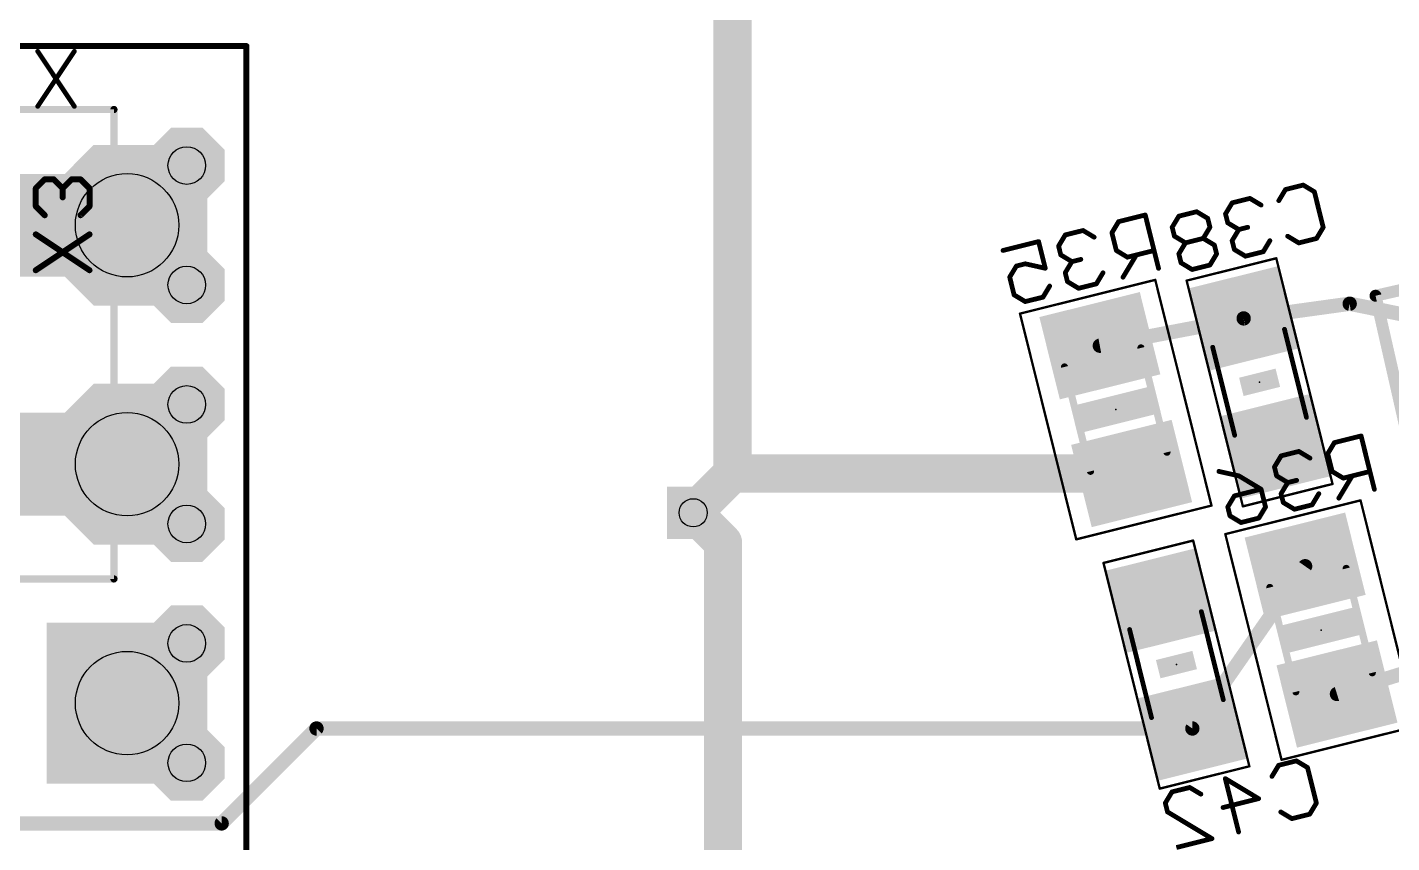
# Model space of a CAD drawing. Extents: x 4 to 288, y -28 to 191.
# Drawn here: x 197.92 to 226.95, y 113.64 to 130.97 of the extents above; entities that cross this region are included whole.
import ezdxf

# ---------------------------------------------------------------- set-up
doc = ezdxf.new("R2010")
doc.units = 0
doc.header["$MEASUREMENT"] = 0
doc.layers.get('0').update_dxf_attribs({"linetype": 'CONTINUOUS'})
for name, color, linetype in [('1', 22, 'CONTINUOUS'), ('16', 175, 'CONTINUOUS'), ('17', 82, 'CONTINUOUS'), ('18', 82, 'CONTINUOUS'), ('20', 7, 'CONTINUOUS'), ('21', 2, 'CONTINUOUS'), ('22', 3, 'CONTINUOUS'), ('24', 7, 'CONTINUOUS'), ('25', 2, 'CONTINUOUS'), ('26', 3, 'CONTINUOUS'), ('29', 253, 'CONTINUOUS'), ('30', 253, 'CONTINUOUS'), ('32', 253, 'CONTINUOUS'), ('36', 253, 'CONTINUOUS'), ('40', 175, 'CONTINUOUS'), ('44', 253, 'CONTINUOUS'), ('52', 253, 'CONTINUOUS')]:
    doc.layers.add(name, color=color, linetype=linetype)

# ---------------------------------------------------------------- blocks, each defined once
blk = doc.blocks.new('SQUAREP')
blk.add_solid([(-0.5, -0.5), (0.5, -0.5), (-0.5, 0.5), (0.5, 0.5)])
blk = doc.blocks.new('OCTAGONP')
at = {"const_width": 0.5}
blk.add_lwpolyline([(-0.25, -0.1036), (-0.25, 0.1036), (-0.1036, 0.25), (0.1036, 0.25), (0.25, 0.1036), (0.25, -0.1036), (0.1036, -0.25), (-0.1036, -0.25), (-0.25, -0.1036), (-0.25, 0.1036)], dxfattribs=at)
blk = doc.blocks.new('RECT')
blk.add_solid([(-0.5, -0.5), (0.5, -0.5), (-0.5, 0.5), (0.5, 0.5)])
blk = doc.blocks.new('SQUAREV')
blk.add_solid([(-0.5, -0.5), (0.5, -0.5), (-0.5, 0.5), (0.5, 0.5)])

msp = doc.modelspace()

# ---------------------------------------------------------------- linework, layer by layer
at = {"layer": '1', "const_width": 0.8128}
for points in [[(212.725, 120.015), (212.09, 120.65)], [(212.725, 109.855), (212.725, 120.015)]]:
    msp.add_lwpolyline(points, dxfattribs=at)
at = {"layer": '1', "const_width": 0.4064}
for points in [[(212.2337, 120.7937, 1), (211.9463, 120.5063)], [(212.9282, 120.015, 1), (212.5218, 120.015)], [(212.5813, 119.8713, 1), (212.8687, 120.1587)]]:
    msp.add_lwpolyline(points, format="xyb", dxfattribs=at)
at = {"layer": '16'}
for points, const_width in [([(212.9257, 121.4857), (212.9257, 131.8793)], 0.8128), ([(200.044, 126.7638), (195.601, 126.7638)], 2.1844), ([(226.06, 125.095), (223.8036, 124.783)], 0.3048), ([(228.9961, 124.5052), (226.06, 125.095)], 0.3048), ([(223.8036, 124.783), (220.7429, 124.2025)], 0.3048), ([(200.044, 121.6838), (195.6264, 121.6838)], 2.1844), ([(212.9257, 121.4857), (212.09, 120.65)], 0.8128), ([(221.4203, 121.4857), (212.9257, 121.4857)], 0.8128), ([(225.1117, 119.5141), (222.7117, 116.0638)], 0.3048), ([(225.7891, 116.7973), (227.965, 117.475)], 0.3048), ([(204.0748, 116.0638), (202.057, 114.046)], 0.3048), ([(222.7117, 116.0638), (204.0748, 116.0638)], 0.3048), ([(202.057, 114.046), (180.721, 114.046)], 0.3048)]:
    msp.add_lwpolyline(points, dxfattribs=dict(at, const_width=const_width))
for points, const_width in [([(200.044, 126.2177, 1), (200.044, 127.3099)], 1.0922), ([(226.075, 125.1697, 1), (226.045, 125.0203)], 0.1524), ([(226.0704, 125.0195, 1), (226.0496, 125.1705)], 0.1524), ([(223.7932, 124.8585, 1), (223.814, 124.7075)], 0.1524), ([(223.8178, 124.7081, 1), (223.7894, 124.8579)], 0.1524), ([(220.7287, 124.2774, 1), (220.7571, 124.1277)], 0.1524), ([(200.044, 121.1377, 1), (200.044, 122.2299)], 1.0922), ([(212.9257, 121.6889, 1), (212.9257, 121.2825)], 0.4064), ([(212.7225, 121.4857, 1), (213.1289, 121.4857)], 0.4064), ([(213.0694, 121.342, 1), (212.782, 121.6294)], 0.4064), ([(221.4203, 121.2825, 1), (221.4203, 121.6889)], 0.4064), ([(211.9463, 120.7937, 1), (212.2337, 120.5063)], 0.4064), ([(225.1743, 119.4706, 1), (225.0492, 119.5576)], 0.1524), ([(225.7664, 116.8701, 1), (225.8118, 116.7246)], 0.1524), ([(204.0748, 116.14, 1), (204.0748, 115.9876)], 0.1524), ([(204.1287, 116.01, 1), (204.021, 116.1177)], 0.1524), ([(222.6492, 116.1073, 1), (222.7743, 116.0203)], 0.1524), ([(222.7117, 115.9876, 1), (222.7117, 116.14)], 0.1524), ([(202.0031, 114.0999, 1), (202.1109, 113.9921)], 0.1524), ([(202.057, 113.9698, 1), (202.057, 114.1222)], 0.1524)]:
    msp.add_lwpolyline(points, format="xyb", dxfattribs=dict(at, const_width=const_width))
at = {"layer": '20', "const_width": 0.0254}
msp.add_lwpolyline([(71.1264, 186.0347, 2.9429), (202.1142, 186.0347)], format="xyb", dxfattribs=at)
at = {"layer": '21'}
for points, const_width in [([(202.5841, 130.5738), (164.484, 130.5738)], 0.127), ([(202.5841, 102.6338), (202.5841, 130.5738)], 0.127), ([(230.8201, 126.222), (226.6094, 125.2653)], 0.254), ([(228.2976, 117.8347), (226.6094, 125.2653)], 0.254)]:
    msp.add_lwpolyline(points, dxfattribs=dict(at, const_width=const_width))
for points, const_width in [([(202.6158, 130.5738, 1), (202.5523, 130.5738)], 0.0635), ([(202.5841, 130.542, 1), (202.5841, 130.6055)], 0.0635), ([(226.6713, 125.2794, 1), (226.5475, 125.2513)], 0.127), ([(226.5953, 125.3273, 1), (226.6235, 125.2034)], 0.127)]:
    msp.add_lwpolyline(points, format="xyb", dxfattribs=dict(at, const_width=const_width))
at = {"layer": '22', "const_width": 0.1524}
for points in [[(199.7647, 129.2255), (197.3767, 129.2255)], [(199.7647, 129.2255), (199.7647, 119.2435)], [(197.3767, 119.2435), (199.7647, 119.2435)]]:
    msp.add_lwpolyline(points, dxfattribs=at)
at = {"layer": '22', "const_width": 0.0762}
for points in [[(199.8028, 129.2255, 1), (199.7266, 129.2255)], [(199.7647, 129.1874, 1), (199.7647, 129.2636)], [(199.7266, 119.2435, 1), (199.8028, 119.2435)], [(199.7647, 119.2054, 1), (199.7647, 119.2816)]]:
    msp.add_lwpolyline(points, format="xyb", dxfattribs=at)
at = {"layer": '24'}
for p in [(224.1423, 123.4246), (221.0816, 122.8441), (225.4504, 118.1557), (222.373, 117.4223)]:
    msp.add_point(p, dxfattribs=at)
at = {"layer": '25', "const_width": 0.1016}
for points in [[(198.1423, 130.4617), (198.9219, 129.2923)], [(198.9219, 130.4617), (198.1423, 129.2923)]]:
    msp.add_lwpolyline(points, dxfattribs=at)
at = {"layer": '25', "const_width": 0.0508}
for points in [[(198.1634, 130.4758, 1), (198.1212, 130.4477)], [(198.943, 130.4477, 1), (198.9008, 130.4758)], [(198.1212, 129.3064, 1), (198.1634, 129.2783)], [(198.9008, 129.2783, 1), (198.943, 129.3064)]]:
    msp.add_lwpolyline(points, format="xyb", dxfattribs=at)
at = {"layer": '26'}
for points, const_width in [([(198.2916, 127.7394), (198.101, 127.5488)], 0.127), ([(198.4823, 127.7394), (198.2916, 127.7394)], 0.127), ([(198.6729, 127.5488), (198.4823, 127.7394)], 0.127), ([(198.8636, 127.7394), (198.6729, 127.5488)], 0.127), ([(199.0543, 127.7394), (198.8636, 127.7394)], 0.127), ([(199.2449, 127.5488), (199.0543, 127.7394)], 0.127), ([(198.101, 127.5488), (198.101, 127.1674)], 0.127), ([(198.6729, 127.5488), (198.6729, 127.3581)], 0.127), ([(199.2449, 127.1674), (199.2449, 127.5488)], 0.127), ([(224.5517, 127.2872), (224.6937, 127.5234)], 0.1016), ([(224.6937, 127.5234), (225.0719, 127.6177)], 0.1016), ([(225.0719, 127.6177), (225.3082, 127.4758)], 0.1016), ([(225.3082, 127.4758), (225.4968, 126.7193)], 0.1016), ([(198.101, 127.1674), (198.2916, 126.9768)], 0.127), ([(199.0543, 126.9768), (199.2449, 127.1674)], 0.127), ([(223.559, 127.2405), (223.4171, 127.0043)], 0.1016), ([(223.9373, 127.3348), (223.559, 127.2405)], 0.1016), ([(224.1735, 127.1929), (223.9373, 127.3348)], 0.1016), ([(221.1422, 126.841), (221.0002, 126.6048)], 0.1016), ([(221.7095, 126.9825), (221.1422, 126.841)], 0.1016), ([(221.9924, 125.8478), (221.7095, 126.9825)], 0.1016), ([(222.4244, 126.9576), (222.2824, 126.7214)], 0.1016), ([(222.8026, 127.0519), (222.4244, 126.9576)], 0.1016), ([(223.0389, 126.91), (222.8026, 127.0519)], 0.1016), ([(223.086, 126.7209), (223.0389, 126.91)], 0.1016), ([(223.4171, 127.0043), (223.4642, 126.8152)], 0.1016), ([(199.2449, 125.8074), (198.101, 126.57)], 0.127), ([(199.2449, 126.57), (198.101, 125.8074)], 0.127), ([(220.0075, 126.5581), (219.8656, 126.3219)], 0.1016), ([(220.3858, 126.6524), (220.0075, 126.5581)], 0.1016), ([(220.622, 126.5105), (220.3858, 126.6524)], 0.1016), ([(221.0002, 126.6048), (221.0945, 126.2266)], 0.1016), ([(222.2824, 126.7214), (222.3296, 126.5323)], 0.1016), ([(222.9441, 126.4846), (223.086, 126.7209)], 0.1016), ([(223.4642, 126.8152), (223.7005, 126.6732)], 0.1016), ([(223.7005, 126.6732), (223.5585, 126.4369)], 0.1016), ([(223.7005, 126.6732), (223.8896, 126.7204)], 0.1016), ([(225.4968, 126.7193), (225.3548, 126.4831)], 0.1016), ([(218.6838, 126.2281), (219.4402, 126.4167)], 0.1016), ([(219.4402, 126.4167), (219.5817, 125.8494)], 0.1016), ([(219.8656, 126.3219), (219.9127, 126.1328)], 0.1016), ([(222.3296, 126.5323), (222.5658, 126.3903)], 0.1016), ([(222.5658, 126.3903), (222.4239, 126.154)], 0.1016), ([(222.9441, 126.4846), (222.5658, 126.3903)], 0.1016), ([(223.1803, 126.3426), (222.9441, 126.4846)], 0.1016), ([(223.2275, 126.1535), (223.1803, 126.3426)], 0.1016), ([(223.5585, 126.4369), (223.6057, 126.2478)], 0.1016), ([(223.6057, 126.2478), (223.8419, 126.1059)], 0.1016), ([(224.2202, 126.2002), (224.3621, 126.4364)], 0.1016), ([(224.9766, 126.3888), (224.7403, 126.5307)], 0.1016), ([(225.3548, 126.4831), (224.9766, 126.3888)], 0.1016), ([(219.9127, 126.1328), (220.149, 125.9908)], 0.1016), ([(220.149, 125.9908), (220.007, 125.7545)], 0.1016), ([(220.149, 125.9908), (220.3381, 126.038)], 0.1016), ([(221.0945, 126.2266), (221.3308, 126.0846)], 0.1016), ([(221.5199, 126.1318), (221.236, 125.6592)], 0.1016), ([(221.3308, 126.0846), (221.8981, 126.2261)], 0.1016), ([(222.4239, 126.154), (222.471, 125.9649)], 0.1016), ([(222.471, 125.9649), (222.7073, 125.823)], 0.1016), ([(223.0855, 125.9173), (223.2275, 126.1535)], 0.1016), ([(223.8419, 126.1059), (224.2202, 126.2002)], 0.1016), ([(218.9672, 125.897), (218.8252, 125.6608)], 0.1016), ([(219.1563, 125.9442), (218.9672, 125.897)], 0.1016), ([(219.5817, 125.8494), (219.1563, 125.9442)], 0.1016), ([(220.007, 125.7545), (220.0542, 125.5654)], 0.1016), ([(220.6687, 125.5178), (220.8106, 125.754)], 0.1016), ([(222.7073, 125.823), (223.0855, 125.9173)], 0.1016), ([(218.8252, 125.6608), (218.9195, 125.2825)], 0.1016), ([(219.534, 125.2349), (219.676, 125.4711)], 0.1016), ([(220.0542, 125.5654), (220.2904, 125.4235)], 0.1016), ([(220.2904, 125.4235), (220.6687, 125.5178)], 0.1016), ([(218.9195, 125.2825), (219.1558, 125.1406)], 0.1016), ([(219.1558, 125.1406), (219.534, 125.2349)], 0.1016), ([(226.3021, 122.2846), (225.7348, 122.1432)], 0.1016), ([(226.585, 121.15), (226.3021, 122.2846)], 0.1016), ([(224.9784, 121.9546), (224.6002, 121.8603)], 0.1016), ([(225.2146, 121.8126), (224.9784, 121.9546)], 0.1016), ([(225.7348, 122.1432), (225.5928, 121.9069)], 0.1016), ([(225.5928, 121.9069), (225.6872, 121.5287)], 0.1016), ([(224.6002, 121.8603), (224.4582, 121.624)], 0.1016), ([(224.4582, 121.624), (224.5053, 121.4349)], 0.1016), ([(223.2764, 121.5302), (223.7018, 121.4354)], 0.1016), ([(223.7018, 121.4354), (224.1743, 121.1515)], 0.1016), ([(224.5053, 121.4349), (224.7416, 121.2929)], 0.1016), ([(224.7416, 121.2929), (224.9307, 121.3401)], 0.1016), ([(225.6872, 121.5287), (225.9234, 121.3867)], 0.1016), ([(226.1125, 121.4339), (225.8286, 120.9614)], 0.1016), ([(225.9234, 121.3867), (226.4907, 121.5282)], 0.1016), ([(223.6069, 121.01), (224.1743, 121.1515)], 0.1016), ([(224.1743, 121.1515), (224.2686, 120.7733)], 0.1016), ([(224.7416, 121.2929), (224.5996, 121.0567)], 0.1016), ([(224.5996, 121.0567), (224.6468, 120.8676)], 0.1016), ([(225.2613, 120.8199), (225.4032, 121.0562)], 0.1016), ([(223.465, 120.7738), (223.6069, 121.01)], 0.1016), ([(223.5121, 120.5847), (223.465, 120.7738)], 0.1016), ([(224.2686, 120.7733), (224.1266, 120.537)], 0.1016), ([(224.6468, 120.8676), (224.8831, 120.7256)], 0.1016), ([(224.8831, 120.7256), (225.2613, 120.8199)], 0.1016), ([(223.7484, 120.4427), (223.5121, 120.5847)], 0.1016), ([(224.1266, 120.537), (223.7484, 120.4427)], 0.1016), ([(224.4059, 115.045), (224.5479, 115.2813)], 0.1016), ([(224.5479, 115.2813), (224.9261, 115.3756)], 0.1016), ([(224.9261, 115.3756), (225.1623, 115.2336)], 0.1016), ([(225.1623, 115.2336), (225.3509, 114.4772)], 0.1016), ([(223.6961, 113.8637), (223.4132, 114.9984)], 0.1016), ([(223.4132, 114.9984), (224.122, 114.5725)], 0.1016), ([(222.1366, 114.4792), (222.2785, 114.7155)], 0.1016), ([(222.2785, 114.7155), (222.6568, 114.8098)], 0.1016), ([(222.6568, 114.8098), (222.893, 114.6678)], 0.1016), ([(222.1837, 114.2901), (222.1366, 114.4792)], 0.1016), ([(224.122, 114.5725), (223.3655, 114.3839)], 0.1016), ([(225.3509, 114.4772), (225.209, 114.2409)], 0.1016), ([(223.1288, 113.7223), (222.1837, 114.2901)], 0.1016), ([(224.8308, 114.1466), (224.5945, 114.2886)], 0.1016), ([(225.209, 114.2409), (224.8308, 114.1466)], 0.1016), ([(222.3723, 113.5337), (223.1288, 113.7223)], 0.1016)]:
    msp.add_lwpolyline(points, dxfattribs=dict(at, const_width=const_width))
for points, const_width in [([(198.2916, 127.7712, 1), (198.2916, 127.7077)], 0.0635), ([(198.3141, 127.717, 1), (198.2692, 127.7619)], 0.0635), ([(198.5047, 127.7619, 1), (198.4598, 127.717)], 0.0635), ([(198.4823, 127.7077, 1), (198.4823, 127.7712)], 0.0635), ([(198.8636, 127.7712, 1), (198.8636, 127.7077)], 0.0635), ([(198.8861, 127.717, 1), (198.8411, 127.7619)], 0.0635), ([(199.0767, 127.7619, 1), (199.0318, 127.717)], 0.0635), ([(199.0543, 127.7077, 1), (199.0543, 127.7712)], 0.0635), ([(198.1327, 127.5488, 1), (198.0692, 127.5488)], 0.0635), ([(198.0785, 127.5712, 1), (198.1234, 127.5263)], 0.0635), ([(198.7047, 127.5488, 1), (198.6412, 127.5488)], 0.0635), ([(198.6505, 127.5712, 1), (198.6954, 127.5263)], 0.0635), ([(198.6505, 127.5263, 1), (198.6954, 127.5712)], 0.0635), ([(199.2767, 127.5488, 1), (199.2132, 127.5488)], 0.0635), ([(199.2225, 127.5263, 1), (199.2674, 127.5712)], 0.0635), ([(224.6876, 127.5481, 1), (224.6998, 127.4988)], 0.0508), ([(224.7155, 127.5104, 1), (224.6719, 127.5365)], 0.0508), ([(225.085, 127.6395, 1), (225.0588, 127.596)], 0.0508), ([(225.0781, 127.5931, 1), (225.0658, 127.6424)], 0.0508), ([(225.3328, 127.4819, 1), (225.2835, 127.4696)], 0.0508), ([(225.2951, 127.454, 1), (225.3213, 127.4976)], 0.0508), ([(198.1234, 127.1899, 1), (198.0785, 127.145)], 0.0635), ([(198.0692, 127.1674, 1), (198.1327, 127.1674)], 0.0635), ([(198.6412, 127.3581, 1), (198.7047, 127.3581)], 0.0635), ([(199.2132, 127.1674, 1), (199.2767, 127.1674)], 0.0635), ([(199.2674, 127.145, 1), (199.2225, 127.1899)], 0.0635), ([(223.5529, 127.2652, 1), (223.5652, 127.2159)], 0.0508), ([(223.5808, 127.2275, 1), (223.5373, 127.2536)], 0.0508), ([(223.9503, 127.3566, 1), (223.9242, 127.3131)], 0.0508), ([(223.9434, 127.3102, 1), (223.9311, 127.3595)], 0.0508), ([(224.1604, 127.1711, 1), (224.1866, 127.2147)], 0.0508), ([(224.53, 127.3003, 1), (224.5735, 127.2741)], 0.0508), ([(198.2692, 126.9543, 1), (198.3141, 126.9992)], 0.0635), ([(199.0318, 126.9992, 1), (199.0767, 126.9543)], 0.0635), ([(221.1361, 126.8657, 1), (221.1483, 126.8164)], 0.0508), ([(221.164, 126.828, 1), (221.1204, 126.8541)], 0.0508), ([(221.7342, 126.9886, 1), (221.6849, 126.9763)], 0.0508), ([(221.7157, 126.9578, 1), (221.7034, 127.0071)], 0.0508), ([(222.4182, 126.9823, 1), (222.4305, 126.933)], 0.0508), ([(222.4462, 126.9446, 1), (222.4026, 126.9707)], 0.0508), ([(222.8157, 127.0737, 1), (222.7895, 127.0302)], 0.0508), ([(222.8088, 127.0273, 1), (222.7965, 127.0766)], 0.0508), ([(223.0635, 126.9161, 1), (223.0142, 126.9038)], 0.0508), ([(223.0258, 126.8882, 1), (223.0519, 126.9318)], 0.0508), ([(223.4417, 127.0104, 1), (223.3924, 126.9981)], 0.0508), ([(223.3953, 127.0174, 1), (223.4389, 126.9912)], 0.0508), ([(198.1186, 126.5964, 1), (198.0833, 126.5436)], 0.0635), ([(199.2625, 126.5436, 1), (199.2273, 126.5964)], 0.0635), ([(220.0014, 126.5828, 1), (220.0137, 126.5335)], 0.0508), ([(220.0293, 126.5451, 1), (219.9858, 126.5712)], 0.0508), ([(220.3988, 126.6742, 1), (220.3727, 126.6307)], 0.0508), ([(220.3919, 126.6278, 1), (220.3796, 126.6771)], 0.0508), ([(221.0249, 126.6109, 1), (220.9756, 126.5986)], 0.0508), ([(220.9785, 126.6179, 1), (221.022, 126.5917)], 0.0508), ([(222.3071, 126.7275, 1), (222.2578, 126.7152)], 0.0508), ([(222.2607, 126.7345, 1), (222.3042, 126.7083)], 0.0508), ([(223.0614, 126.7147, 1), (223.1107, 126.727)], 0.0508), ([(223.1078, 126.7078, 1), (223.0642, 126.7339)], 0.0508), ([(223.4773, 126.8369, 1), (223.4512, 126.7934)], 0.0508), ([(223.4396, 126.809, 1), (223.4889, 126.8213)], 0.0508), ([(223.6944, 126.6979, 1), (223.7066, 126.6486)], 0.0508), ([(223.7223, 126.6601, 1), (223.6787, 126.6863)], 0.0508), ([(223.6874, 126.6514, 1), (223.7136, 126.695)], 0.0508), ([(223.8958, 126.6957, 1), (223.8835, 126.745)], 0.0508), ([(225.4721, 126.7132, 1), (225.5214, 126.7255)], 0.0508), ([(225.5186, 126.7063, 1), (225.475, 126.7324)], 0.0508), ([(219.4649, 126.4228, 1), (219.4156, 126.4105)], 0.0508), ([(219.4464, 126.392, 1), (219.4341, 126.4413)], 0.0508), ([(219.8902, 126.328, 1), (219.8409, 126.3157)], 0.0508), ([(219.8438, 126.335, 1), (219.8874, 126.3088)], 0.0508), ([(220.6089, 126.4887, 1), (220.6351, 126.5323)], 0.0508), ([(222.3427, 126.554, 1), (222.3165, 126.5105)], 0.0508), ([(222.3049, 126.5261, 1), (222.3542, 126.5384)], 0.0508), ([(222.5597, 126.4149, 1), (222.572, 126.3657)], 0.0508), ([(222.5876, 126.3772, 1), (222.5441, 126.4034)], 0.0508), ([(222.5528, 126.3685, 1), (222.5789, 126.4121)], 0.0508), ([(222.9571, 126.5064, 1), (222.931, 126.4628)], 0.0508), ([(222.9223, 126.4977, 1), (222.9658, 126.4715)], 0.0508), ([(222.9502, 126.46, 1), (222.9379, 126.5093)], 0.0508), ([(223.205, 126.3488, 1), (223.1557, 126.3365)], 0.0508), ([(223.1672, 126.3209, 1), (223.1934, 126.3644)], 0.0508), ([(223.5832, 126.4431, 1), (223.5339, 126.4308)], 0.0508), ([(223.5368, 126.45, 1), (223.5803, 126.4239)], 0.0508), ([(223.6188, 126.2696, 1), (223.5926, 126.2261)], 0.0508), ([(224.3839, 126.4234, 1), (224.3404, 126.4495)], 0.0508), ([(224.7534, 126.5525, 1), (224.7273, 126.509)], 0.0508), ([(224.9705, 126.4134, 1), (224.9828, 126.3641)], 0.0508), ([(224.9635, 126.367, 1), (224.9897, 126.4106)], 0.0508), ([(225.3331, 126.4962, 1), (225.3766, 126.47)], 0.0508), ([(225.361, 126.4584, 1), (225.3487, 126.5077)], 0.0508), ([(218.6776, 126.2527, 1), (218.6899, 126.2034)], 0.0508), ([(219.9258, 126.1545, 1), (219.8996, 126.111)], 0.0508), ([(219.8881, 126.1266, 1), (219.9374, 126.1389)], 0.0508), ([(220.1428, 126.0155, 1), (220.1551, 125.9662)], 0.0508), ([(220.1708, 125.9777, 1), (220.1272, 126.0039)], 0.0508), ([(220.1359, 125.969, 1), (220.1621, 126.0126)], 0.0508), ([(220.3442, 126.0133, 1), (220.332, 126.0626)], 0.0508), ([(221.1076, 126.2483, 1), (221.0815, 126.2048)], 0.0508), ([(221.0699, 126.2204, 1), (221.1192, 126.2327)], 0.0508), ([(221.3247, 126.1092, 1), (221.3369, 126.06)], 0.0508), ([(221.3177, 126.0628, 1), (221.3439, 126.1064)], 0.0508), ([(221.5417, 126.1187, 1), (221.4981, 126.1448)], 0.0508), ([(221.9043, 126.2014, 1), (221.892, 126.2507)], 0.0508), ([(222.4485, 126.1602, 1), (222.3992, 126.1479)], 0.0508), ([(222.4021, 126.1671, 1), (222.4457, 126.141)], 0.0508), ([(222.4841, 125.9867, 1), (222.4579, 125.9432)], 0.0508), ([(223.2028, 126.1474, 1), (223.2521, 126.1597)], 0.0508), ([(223.2492, 126.1405, 1), (223.2057, 126.1666)], 0.0508), ([(223.581, 126.2417, 1), (223.6303, 126.254)], 0.0508), ([(223.8358, 126.1305, 1), (223.8481, 126.0812)], 0.0508), ([(223.8289, 126.0841, 1), (223.855, 126.1277)], 0.0508), ([(224.1984, 126.2133, 1), (224.2419, 126.1871)], 0.0508), ([(224.2263, 126.1755, 1), (224.214, 126.2248)], 0.0508), ([(198.0833, 125.8338, 1), (198.1186, 125.781)], 0.0635), ([(199.2273, 125.781, 1), (199.2625, 125.8338)], 0.0635), ([(218.961, 125.9217, 1), (218.9733, 125.8724)], 0.0508), ([(218.989, 125.8839, 1), (218.9454, 125.9101)], 0.0508), ([(219.1618, 125.969, 1), (219.1508, 125.9194)], 0.0508), ([(219.1624, 125.9195, 1), (219.1501, 125.9688)], 0.0508), ([(219.557, 125.8432, 1), (219.6063, 125.8555)], 0.0508), ([(219.5761, 125.8246, 1), (219.5872, 125.8741)], 0.0508), ([(220.0317, 125.7607, 1), (219.9824, 125.7484)], 0.0508), ([(219.9853, 125.7676, 1), (220.0288, 125.7415)], 0.0508), ([(220.8324, 125.741, 1), (220.7888, 125.7671)], 0.0508), ([(221.9678, 125.8417, 1), (222.0171, 125.854)], 0.0508), ([(222.4464, 125.9588, 1), (222.4957, 125.9711)], 0.0508), ([(222.7011, 125.8476, 1), (222.7134, 125.7983)], 0.0508), ([(222.6942, 125.8012, 1), (222.7204, 125.8447)], 0.0508), ([(223.0637, 125.9304, 1), (223.1073, 125.9042)], 0.0508), ([(223.0917, 125.8926, 1), (223.0794, 125.9419)], 0.0508), ([(218.8499, 125.6669, 1), (218.8006, 125.6546)], 0.0508), ([(218.8034, 125.6738, 1), (218.847, 125.6477)], 0.0508), ([(219.6977, 125.4581, 1), (219.6542, 125.4842)], 0.0508), ([(220.0673, 125.5872, 1), (220.0411, 125.5437)], 0.0508), ([(220.0295, 125.5593, 1), (220.0788, 125.5716)], 0.0508), ([(220.2843, 125.4481, 1), (220.2966, 125.3988)], 0.0508), ([(220.2774, 125.4017, 1), (220.3035, 125.4453)], 0.0508), ([(220.6469, 125.5309, 1), (220.6904, 125.5047)], 0.0508), ([(220.6748, 125.4931, 1), (220.6625, 125.5424)], 0.0508), ([(221.2142, 125.6723, 1), (221.2578, 125.6461)], 0.0508), ([(218.9326, 125.3043, 1), (218.9064, 125.2608)], 0.0508), ([(218.8949, 125.2764, 1), (218.9442, 125.2887)], 0.0508), ([(219.1496, 125.1652, 1), (219.1619, 125.1159)], 0.0508), ([(219.1427, 125.1188, 1), (219.1689, 125.1623)], 0.0508), ([(219.5122, 125.248, 1), (219.5558, 125.2218)], 0.0508), ([(219.5401, 125.2102, 1), (219.5279, 125.2595)], 0.0508), ([(226.3268, 122.2908, 1), (226.2775, 122.2785)], 0.0508), ([(226.3083, 122.26, 1), (226.296, 122.3093)], 0.0508), ([(224.9915, 121.9763, 1), (224.9653, 121.9328)], 0.0508), ([(224.9845, 121.9299, 1), (224.9722, 121.9792)], 0.0508), ([(225.6175, 121.913, 1), (225.5682, 121.9008)], 0.0508), ([(225.5711, 121.92, 1), (225.6146, 121.8938)], 0.0508), ([(225.7287, 122.1678, 1), (225.741, 122.1185)], 0.0508), ([(225.7566, 122.1301, 1), (225.713, 122.1562)], 0.0508), ([(224.4828, 121.6301, 1), (224.4335, 121.6179)], 0.0508), ([(224.4364, 121.6371, 1), (224.48, 121.6109)], 0.0508), ([(224.594, 121.8849, 1), (224.6063, 121.8356)], 0.0508), ([(224.6219, 121.8472, 1), (224.5784, 121.8733)], 0.0508), ([(225.2015, 121.7908, 1), (225.2277, 121.8344)], 0.0508), ([(223.2819, 121.555, 1), (223.2709, 121.5054)], 0.0508), ([(223.7148, 121.4572, 1), (223.6887, 121.4136)], 0.0508), ([(223.6962, 121.4106, 1), (223.7073, 121.4602)], 0.0508), ([(224.5184, 121.4567, 1), (224.4923, 121.4131)], 0.0508), ([(224.4807, 121.4287, 1), (224.53, 121.441)], 0.0508), ([(224.9369, 121.3154, 1), (224.9246, 121.3647)], 0.0508), ([(225.7002, 121.5505, 1), (225.6741, 121.5069)], 0.0508), ([(225.6625, 121.5225, 1), (225.7118, 121.5348)], 0.0508), ([(225.9173, 121.4114, 1), (225.9296, 121.3621)], 0.0508), ([(225.9103, 121.3649, 1), (225.9365, 121.4085)], 0.0508), ([(226.1343, 121.4208, 1), (226.0908, 121.447)], 0.0508), ([(226.4969, 121.5035, 1), (226.4846, 121.5528)], 0.0508), ([(224.1989, 121.1576, 1), (224.1496, 121.1453)], 0.0508), ([(224.1612, 121.1297, 1), (224.1874, 121.1733)], 0.0508), ([(224.1804, 121.1268, 1), (224.1681, 121.1761)], 0.0508), ([(224.6243, 121.0628, 1), (224.575, 121.0505)], 0.0508), ([(224.5779, 121.0698, 1), (224.6214, 121.0436)], 0.0508), ([(224.7355, 121.3176, 1), (224.7477, 121.2683)], 0.0508), ([(224.7634, 121.2798, 1), (224.7198, 121.306)], 0.0508), ([(224.7285, 121.2712, 1), (224.7547, 121.3147)], 0.0508), ([(225.425, 121.0431, 1), (225.3815, 121.0692)], 0.0508), ([(226.5604, 121.1438, 1), (226.6097, 121.1561)], 0.0508), ([(223.4896, 120.7799, 1), (223.4403, 120.7676)], 0.0508), ([(223.4432, 120.7868, 1), (223.4868, 120.7607)], 0.0508), ([(223.6008, 121.0347, 1), (223.6131, 120.9854)], 0.0508), ([(223.6287, 120.9969, 1), (223.5852, 121.0231)], 0.0508), ([(224.2439, 120.7671, 1), (224.2932, 120.7794)], 0.0508), ([(224.2903, 120.7602, 1), (224.2468, 120.7863)], 0.0508), ([(224.6599, 120.8893, 1), (224.6337, 120.8458)], 0.0508), ([(224.6221, 120.8614, 1), (224.6714, 120.8737)], 0.0508), ([(225.2395, 120.833, 1), (225.283, 120.8068)], 0.0508), ([(225.2674, 120.7953, 1), (225.2551, 120.8445)], 0.0508), ([(225.8068, 120.9744, 1), (225.8504, 120.9483)], 0.0508), ([(223.5252, 120.6064, 1), (223.4991, 120.5629)], 0.0508), ([(223.4875, 120.5785, 1), (223.5368, 120.5908)], 0.0508), ([(223.7422, 120.4673, 1), (223.7545, 120.4181)], 0.0508), ([(223.7353, 120.4209, 1), (223.7615, 120.4645)], 0.0508), ([(224.1048, 120.5501, 1), (224.1484, 120.5239)], 0.0508), ([(224.1328, 120.5124, 1), (224.1205, 120.5616)], 0.0508), ([(224.8769, 120.7502, 1), (224.8892, 120.701)], 0.0508), ([(224.87, 120.7038, 1), (224.8961, 120.7474)], 0.0508), ([(224.5417, 115.3059, 1), (224.554, 115.2566)], 0.0508), ([(224.5696, 115.2682, 1), (224.5261, 115.2944)], 0.0508), ([(224.9392, 115.3974, 1), (224.913, 115.3538)], 0.0508), ([(224.9322, 115.3509, 1), (224.9199, 115.4002)], 0.0508), ([(225.187, 115.2398, 1), (225.1377, 115.2275)], 0.0508), ([(225.1493, 115.2118, 1), (225.1754, 115.2554)], 0.0508), ([(223.4378, 115.0045, 1), (223.3886, 114.9922)], 0.0508), ([(223.4263, 115.0201, 1), (223.4001, 114.9766)], 0.0508), ([(224.3841, 115.0581, 1), (224.4277, 115.0319)], 0.0508), ([(222.2724, 114.7401, 1), (222.2847, 114.6908)], 0.0508), ([(222.3003, 114.7024, 1), (222.2568, 114.7286)], 0.0508), ([(222.6698, 114.8315, 1), (222.6437, 114.788)], 0.0508), ([(222.6629, 114.7851, 1), (222.6506, 114.8344)], 0.0508), ([(222.8799, 114.646, 1), (222.9061, 114.6896)], 0.0508), ([(222.1612, 114.4854, 1), (222.1119, 114.4731)], 0.0508), ([(222.1148, 114.4923, 1), (222.1584, 114.4661)], 0.0508), ([(223.3594, 114.4085, 1), (223.3717, 114.3592)], 0.0508), ([(224.1089, 114.5507, 1), (224.1351, 114.5943)], 0.0508), ([(224.1281, 114.5478, 1), (224.1158, 114.5971)], 0.0508), ([(225.3263, 114.471, 1), (225.3756, 114.4833)], 0.0508), ([(225.3727, 114.4641, 1), (225.3292, 114.4903)], 0.0508), ([(222.1968, 114.3119, 1), (222.1706, 114.2683)], 0.0508), ([(222.1591, 114.284, 1), (222.2084, 114.2962)], 0.0508), ([(224.6076, 114.3103, 1), (224.5814, 114.2668)], 0.0508), ([(224.8246, 114.1713, 1), (224.8369, 114.122)], 0.0508), ([(224.8177, 114.1248, 1), (224.8438, 114.1684)], 0.0508), ([(225.1872, 114.254, 1), (225.2308, 114.2278)], 0.0508), ([(225.2151, 114.2163, 1), (225.2028, 114.2656)], 0.0508), ([(223.6715, 113.8576, 1), (223.7207, 113.8699)], 0.0508), ([(223.1157, 113.7005, 1), (223.1419, 113.744)], 0.0508), ([(223.1349, 113.6976, 1), (223.1226, 113.7469)], 0.0508)]:
    msp.add_lwpolyline(points, format="xyb", dxfattribs=dict(at, const_width=const_width))
at = {"layer": '40', "const_width": 0.0508}
for points in [[(224.4978, 126.0619), (222.5902, 125.5863)], [(225.6944, 121.2628), (224.4978, 126.0619)], [(221.9223, 125.6024), (219.0444, 124.8849)], [(223.1188, 120.8034), (221.9223, 125.6024)], [(222.5902, 125.5863), (223.7868, 120.7872)], [(219.0444, 124.8849), (220.2409, 120.0858)], [(223.7868, 120.7872), (225.6944, 121.2628)], [(220.2409, 120.0858), (223.1188, 120.8034)], [(226.2911, 120.914), (223.4132, 120.1965)], [(227.4876, 116.115), (226.2911, 120.914)], [(223.4132, 120.1965), (224.6097, 115.3974)], [(222.7286, 120.0596), (220.821, 119.584)], [(223.9251, 115.2605), (222.7286, 120.0596)], [(220.821, 119.584), (222.0175, 114.7849)], [(224.6097, 115.3974), (227.4876, 116.115)], [(222.0175, 114.7849), (223.9251, 115.2605)]]:
    msp.add_lwpolyline(points, dxfattribs=at)
at = {"layer": '40', "const_width": 0.0254}
for points in [[(224.5102, 126.065, 1), (224.4855, 126.0589)], [(224.5009, 126.0496, 1), (224.4948, 126.0743)], [(221.9346, 125.6055, 1), (221.91, 125.5994)], [(221.9254, 125.5901, 1), (221.9192, 125.6148)], [(222.6026, 125.5894, 1), (222.5779, 125.5832)], [(222.5872, 125.5986, 1), (222.5933, 125.574)], [(219.0567, 124.888, 1), (219.0321, 124.8818)], [(219.0413, 124.8972, 1), (219.0475, 124.8726)], [(225.6821, 121.2598, 1), (225.7067, 121.2659)], [(225.6974, 121.2505, 1), (225.6913, 121.2752)], [(223.1065, 120.8003, 1), (223.1311, 120.8064)], [(223.1219, 120.791, 1), (223.1157, 120.8157)], [(223.7837, 120.7996, 1), (223.7898, 120.7749)], [(223.7745, 120.7842, 1), (223.7991, 120.7903)], [(226.3034, 120.9171, 1), (226.2788, 120.911)], [(226.2942, 120.9017, 1), (226.288, 120.9264)], [(223.4255, 120.1996, 1), (223.4009, 120.1934)], [(223.4101, 120.2088, 1), (223.4163, 120.1842)], [(220.2379, 120.0981, 1), (220.244, 120.0735)], [(220.2286, 120.0827, 1), (220.2532, 120.0889)], [(222.7409, 120.0627, 1), (222.7162, 120.0565)], [(222.7316, 120.0473, 1), (222.7255, 120.0719)], [(220.8333, 119.5871, 1), (220.8086, 119.5809)], [(220.8179, 119.5963, 1), (220.824, 119.5717)], [(223.9128, 115.2574, 1), (223.9374, 115.2636)], [(223.9282, 115.2482, 1), (223.922, 115.2728)], [(224.6067, 115.4097, 1), (224.6128, 115.3851)], [(224.5974, 115.3943, 1), (224.622, 115.4005)], [(222.0144, 114.7972, 1), (222.0206, 114.7726)], [(222.0052, 114.7818, 1), (222.0298, 114.788)]]:
    msp.add_lwpolyline(points, format="xyb", dxfattribs=at)
at = {"layer": '44'}
for centre, radius in [((201.3141, 128.0338), 0.4), ((200.044, 126.7638), 1.1), ((201.3141, 125.4938), 0.4), ((201.3141, 122.9538), 0.4), ((200.044, 121.6838), 1.1), ((201.3141, 120.4138), 0.4), ((212.09, 120.65), 0.3), ((201.3141, 117.8738), 0.4), ((200.044, 116.6038), 1.1), ((201.3141, 115.3338), 0.4)]:
    msp.add_circle(centre, radius, dxfattribs=at)
at = {"layer": '52'}
for points, const_width in [([(224.6971, 124.5575, 1), (224.6478, 124.5452)], 0.0508), ([(221.6554, 124.1652, 1), (221.5814, 124.1467)], 0.0762), ([(223.1699, 124.1767, 1), (223.1206, 124.1644)], 0.0508), ([(220.0288, 123.7596, 1), (219.9548, 123.7412)], 0.0762), ([(225.1147, 122.6725, 1), (225.164, 122.6848)], 0.0508), ([(223.5875, 122.2917, 1), (223.6368, 122.304)], 0.0508), ([(222.1345, 121.9286, 1), (222.2084, 121.9471)], 0.0762), ([(220.5078, 121.5231, 1), (220.5818, 121.5415)], 0.0762), ([(226.0242, 119.4768, 1), (225.9502, 119.4583)], 0.0762), ([(224.3976, 119.0712, 1), (224.3236, 119.0528)], 0.0762), ([(222.9278, 118.5551, 1), (222.8786, 118.5428)], 0.0508), ([(221.4006, 118.1743, 1), (221.3513, 118.162)], 0.0508), ([(226.5033, 117.2402, 1), (226.5772, 117.2587)], 0.0762), ([(224.8766, 116.8347, 1), (224.9506, 116.8531)], 0.0762), ([(223.3455, 116.6702, 1), (223.3948, 116.6825)], 0.0508), ([(221.8182, 116.2894, 1), (221.8675, 116.3017)], 0.0508)]:
    msp.add_lwpolyline(points, format="xyb", dxfattribs=dict(at, const_width=const_width))
for points, const_width in [([(224.6725, 124.5513), (225.1394, 122.6786)], 0.1016), ([(222.1714, 121.9379), (221.6184, 124.1559)], 0.1524), ([(223.1452, 124.1705), (223.6121, 122.2979)], 0.1016), ([(220.5448, 121.5323), (219.9918, 123.7504)], 0.1524), ([(225.9872, 119.4675), (226.5402, 117.2495)], 0.1524), ([(224.3606, 119.062), (224.9136, 116.8439)], 0.1524), ([(222.9032, 118.549), (223.3701, 116.6763)], 0.1016), ([(221.376, 118.1682), (221.8429, 116.2955)], 0.1016)]:
    msp.add_lwpolyline(points, dxfattribs=dict(at, const_width=const_width))

# ---------------------------------------------------------------- block references
at = {"layer": '16', "xscale": 1.6}
for p, yscale, rotation in [((223.8036, 124.783), 1.8, 284), ((220.7429, 124.2025), 2, 284), ((224.481, 122.0662), 1.8, 284), ((221.4203, 121.4857), 2, 284), ((225.1117, 119.5141), 2, 104), ((222.0343, 118.7807), 1.8, 284), ((225.7891, 116.7973), 2, 104), ((222.7117, 116.0638), 1.8, 284)]:
    msp.add_blockref('RECT', p, dxfattribs=dict(at, yscale=yscale, rotation=rotation))
at = {"layer": '17', "rotation": 180}
for name, p, xscale, yscale in [('OCTAGONP', (201.3141, 128.0338), 1.4096, 1.4096), ('OCTAGONP', (201.3141, 128.0338), 1.4096, 1.4096), ('OCTAGONP', (200.044, 126.7638), 3.216, 3.216), ('OCTAGONP', (200.044, 126.7638), 3.216, 3.216), ('OCTAGONP', (201.3141, 125.4938), 1.4096, 1.4096), ('OCTAGONP', (201.3141, 125.4938), 1.4096, 1.4096), ('OCTAGONP', (201.3141, 122.9538), 1.4096, 1.4096), ('OCTAGONP', (201.3141, 122.9538), 1.4096, 1.4096), ('OCTAGONP', (200.044, 121.6838), 3.216, 3.216), ('OCTAGONP', (200.044, 121.6838), 3.216, 3.216), ('OCTAGONP', (201.3141, 120.4138), 1.4096, 1.4096), ('OCTAGONP', (201.3141, 120.4138), 1.4096, 1.4096), ('OCTAGONP', (201.3141, 117.8738), 1.4096, 1.4096), ('OCTAGONP', (201.3141, 117.8738), 1.4096, 1.4096), ('SQUAREP', (200.044, 116.6038), 3.216, 3.216), ('SQUAREP', (200.044, 116.6038), 3.216, 3.216), ('OCTAGONP', (201.3141, 115.3338), 1.4096, 1.4096), ('OCTAGONP', (201.3141, 115.3338), 1.4096, 1.4096)]:
    msp.add_blockref(name, p, dxfattribs=dict(at, xscale=xscale, yscale=yscale))
at = {"layer": '18', "xscale": 1.108, "yscale": 1.108}
msp.add_blockref('SQUAREV', (212.09, 120.65), dxfattribs=at)
msp.add_blockref('SQUAREV', (212.09, 120.65), dxfattribs=at)
at = {"layer": '29', "rotation": 180}
for name, p, xscale, yscale in [('OCTAGONP', (201.3141, 128.0338), 1.6128, 1.6128), ('OCTAGONP', (200.044, 126.7638), 3.4192, 3.4192), ('OCTAGONP', (201.3141, 125.4938), 1.6128, 1.6128), ('OCTAGONP', (201.3141, 122.9538), 1.6128, 1.6128), ('OCTAGONP', (200.044, 121.6838), 3.4192, 3.4192), ('OCTAGONP', (201.3141, 120.4138), 1.6128, 1.6128), ('OCTAGONP', (201.3141, 117.8738), 1.6128, 1.6128), ('SQUAREP', (200.044, 116.6038), 3.4192, 3.4192), ('OCTAGONP', (201.3141, 115.3338), 1.6128, 1.6128)]:
    msp.add_blockref(name, p, dxfattribs=dict(at, xscale=xscale, yscale=yscale))
at = {"layer": '30'}
for name, p, xscale, yscale, rotation in [('OCTAGONP', (201.3141, 128.0338), 1.6128, 1.6128, 180), ('OCTAGONP', (200.044, 126.7638), 3.4192, 3.4192, 180), ('OCTAGONP', (201.3141, 125.4938), 1.6128, 1.6128, 180), ('RECT', (223.8036, 124.783), 1.8032, 2.0032, 284), ('RECT', (220.7429, 124.2025), 1.8032, 2.2032, 284), ('OCTAGONP', (201.3141, 122.9538), 1.6128, 1.6128, 180), ('OCTAGONP', (200.044, 121.6838), 3.4192, 3.4192, 180), ('RECT', (224.481, 122.0662), 1.8032, 2.0032, 284), ('RECT', (221.4203, 121.4857), 1.8032, 2.2032, 284), ('OCTAGONP', (201.3141, 120.4138), 1.6128, 1.6128, 180), ('RECT', (225.1117, 119.5141), 1.8032, 2.2032, 104), ('RECT', (222.0343, 118.7807), 1.8032, 2.0032, 284), ('OCTAGONP', (201.3141, 117.8738), 1.6128, 1.6128, 180), ('SQUAREP', (200.044, 116.6038), 3.4192, 3.4192, 180), ('RECT', (225.7891, 116.7973), 1.8032, 2.2032, 104), ('RECT', (222.7117, 116.0638), 1.8032, 2.0032, 284), ('OCTAGONP', (201.3141, 115.3338), 1.6128, 1.6128, 180)]:
    msp.add_blockref(name, p, dxfattribs=dict(at, xscale=xscale, yscale=yscale, rotation=rotation))
at = {"layer": '32', "xscale": 1.6}
for p, yscale, rotation in [((223.8036, 124.783), 1.8, 284), ((220.7429, 124.2025), 2, 284), ((224.481, 122.0662), 1.8, 284), ((221.4203, 121.4857), 2, 284), ((225.1117, 119.5141), 2, 104), ((222.0343, 118.7807), 1.8, 284), ((225.7891, 116.7973), 2, 104), ((222.7117, 116.0638), 1.8, 284)]:
    msp.add_blockref('RECT', p, dxfattribs=dict(at, yscale=yscale, rotation=rotation))
at = {"layer": '36'}
for p, xscale, yscale, rotation in [((224.1423, 123.4246), 0.3998, 0.8002, 284), ((221.0816, 122.8441), 0.6, 1.6002, 284), ((225.4504, 118.1557), 0.6, 1.6002, 104), ((222.373, 117.4223), 0.3998, 0.8002, 284)]:
    msp.add_blockref('RECT', p, dxfattribs=dict(at, xscale=xscale, yscale=yscale, rotation=rotation))
at = {"layer": '52'}
for p, xscale, yscale, rotation in [((223.8222, 124.7121), 0.7501, 1.7, 284), ((220.7406, 124.2119), 0.5842, 1.8288, 284), ((224.4624, 122.137), 0.7501, 1.7, 284), ((221.4226, 121.4763), 0.5842, 1.8288, 284), ((225.1094, 119.5235), 0.5842, 1.8288, 104), ((222.0529, 118.7098), 0.7501, 1.7, 284), ((225.7914, 116.7879), 0.5842, 1.8288, 104), ((222.6931, 116.1347), 0.7501, 1.7, 284)]:
    msp.add_blockref('RECT', p, dxfattribs=dict(at, xscale=xscale, yscale=yscale, rotation=rotation))

doc.saveas('drawing.dxf')
